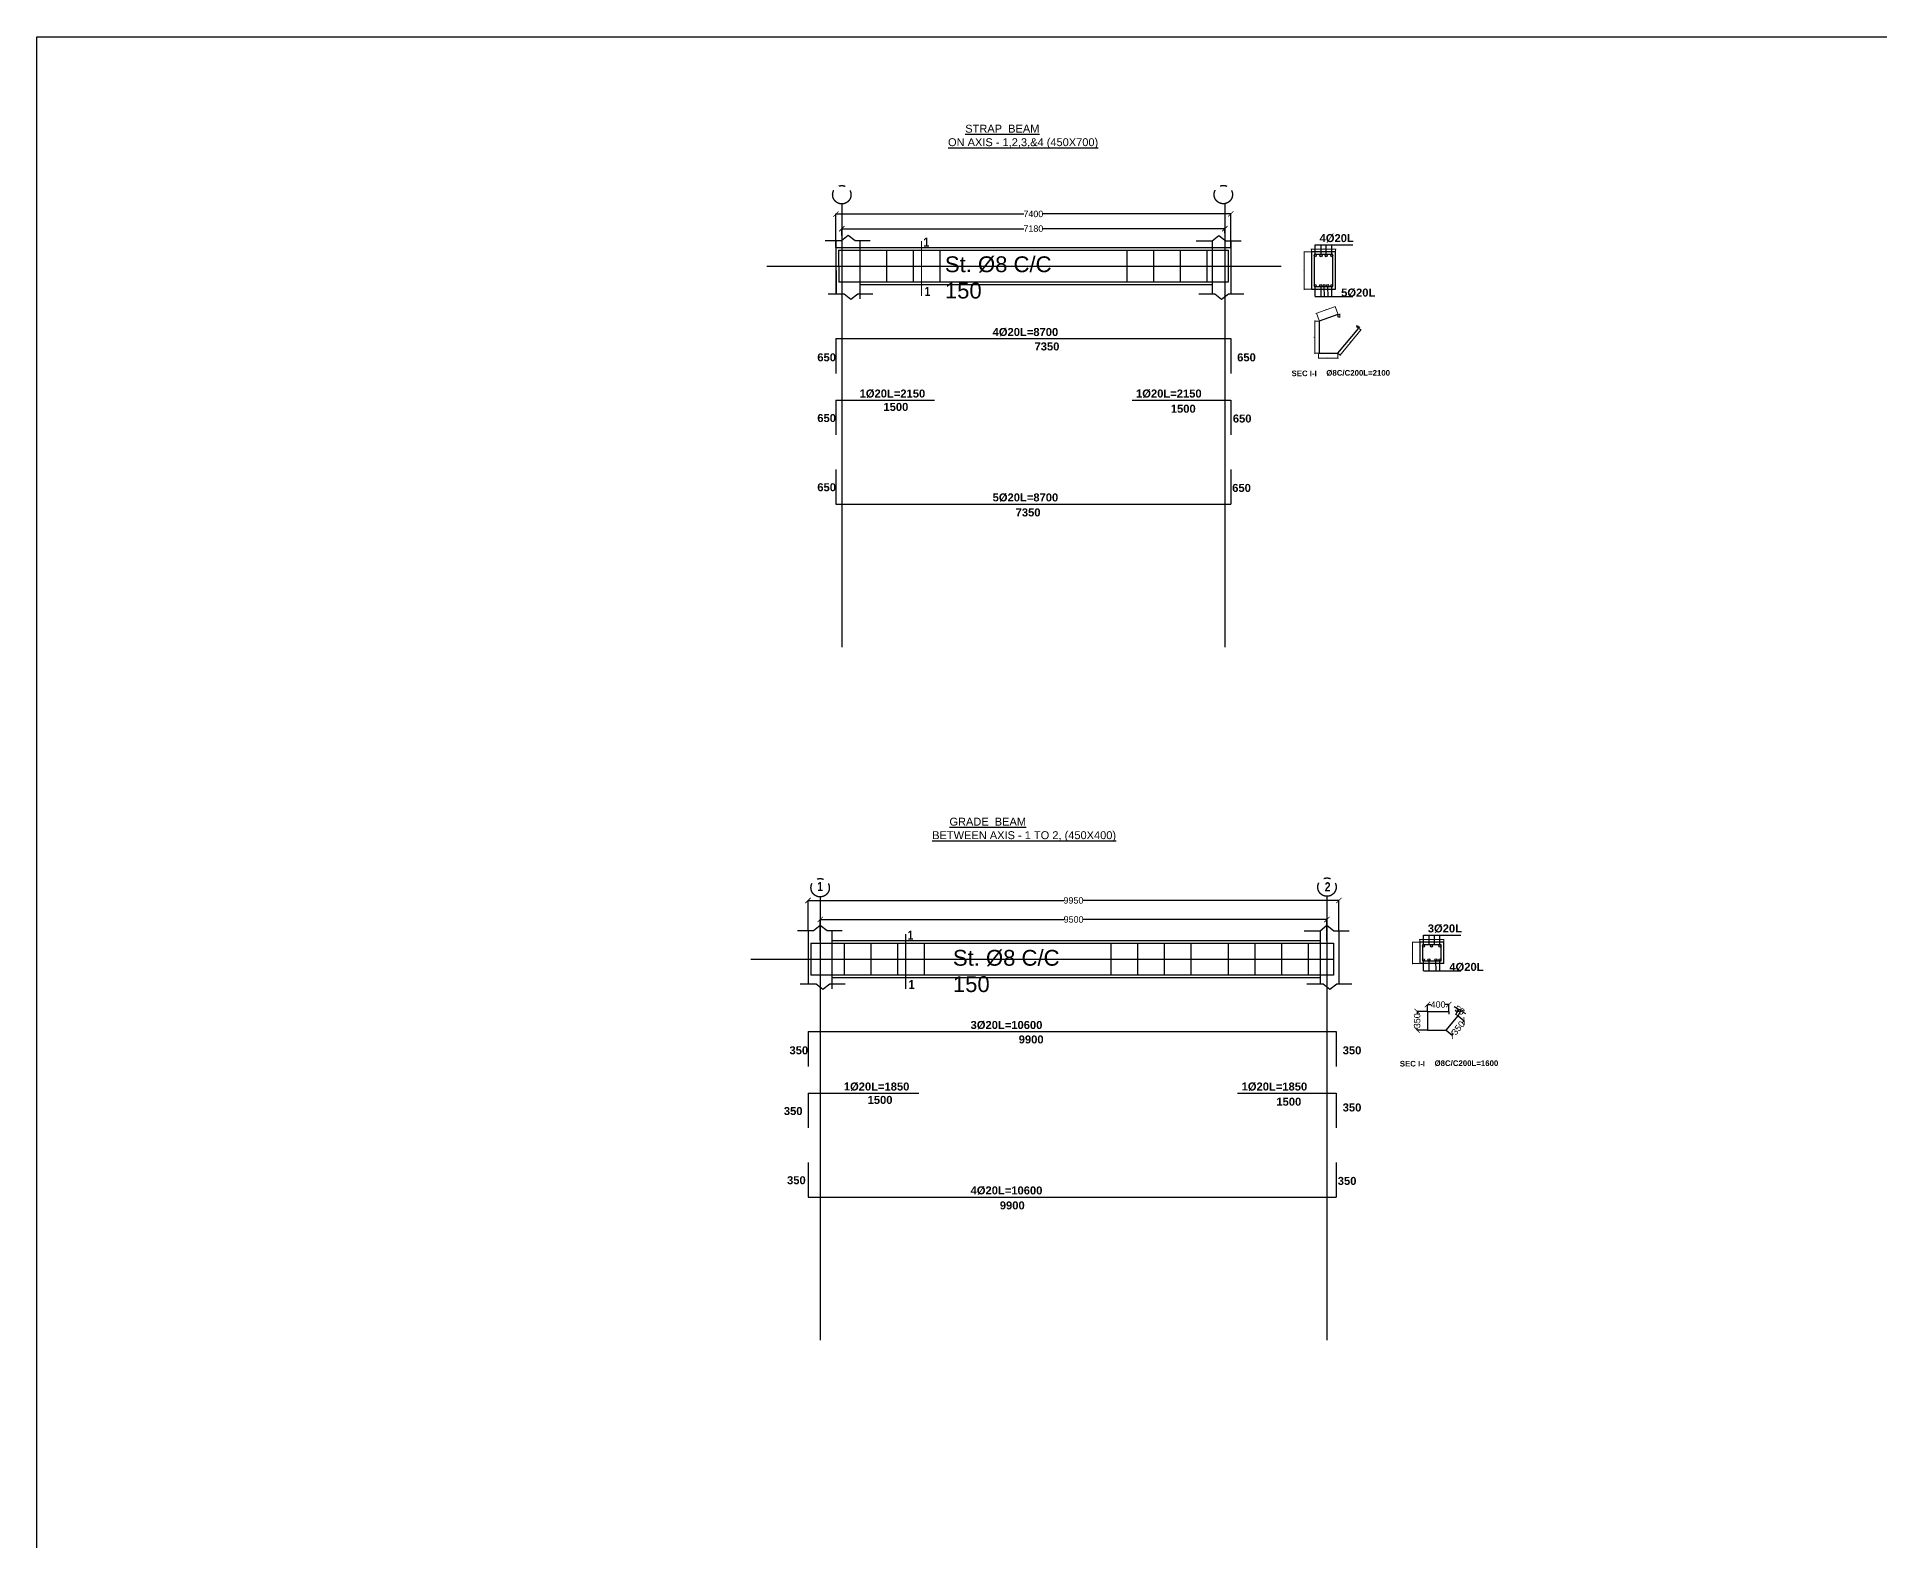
# Model space of a CAD drawing. Header units: inches. Extents: x -291016 to -124071, y 25078 to 137196.
# Drawn here: x -291016 to -256484, y 109033 to 137196 of the extents above; entities that cross this region are included whole.
import ezdxf

# ---------------------------------------------------------------- set-up
doc = ezdxf.new("R2010")
doc.units = ezdxf.units.IN
doc.header["$MEASUREMENT"] = 0
doc.linetypes.add('CENTER', pattern=[2, 1.25, -0.25, 0.25, -0.25])
doc.linetypes.add('CENTER2', pattern=[28.575, 19.05, -3.175, 3.175, -3.175])
doc.layers.add('AXIS', color=8, linetype='CENTER')
doc.layers.add('TEX', color=4, linetype='Continuous')
for name, color, linetype, lineweight in [('bar', 2, 'Continuous', 60), ('texts', 3, 'Continuous', 15), ('wal', 7, 'Continuous', 50)]:
    doc.layers.add(name, color=color, linetype=linetype, lineweight=lineweight)
doc.styles.add('50', font='arial.ttf', dxfattribs={"height": 150})
doc.styles.add('G', font='arial.ttf')
doc.styles.add('SIMPLEX', font='arial.ttf', dxfattribs={"height": 120})
doc.styles.add('Swiss Outline Bold Condensed', font='swisscbo.ttf')
doc.dimstyles.new('25SC', dxfattribs={"dimtxt": 20, "dimasz": 100, "dimexe": 0, "dimexo": 0, "dimgap": 0, "dimtad": 0, "dimdec": 0, "dimzin": 0, "dimdsep": 46, "dimtxsty": 'SIMPLEX', "dimblk": 'ARCHTICK', "dimcen": 0, "dimclrd": 1, "dimclre": 1, "dimclrt": 6, "dimadec": 0, "dimazin": 0, "dimtfac": 1, "dimtdec": 0, "dimtix": 1, "dimtmove": 2, "dimatfit": 3, "dimldrblk": 'ARCHTICK', "dimfxl": 50, "dimtolj": 1, "dimtzin": 0, "dimarcsym": 0})
doc.dimstyles.new('50PEA1', dxfattribs={"dimscale": 0, "dimtxt": 12.5, "dimasz": 5, "dimexe": 5, "dimexo": 10, "dimgap": 5, "dimtad": 1, "dimdec": 0, "dimdsep": 46, "dimtxsty": 'Standard', "dimblk1": 'ARCHTICK', "dimblk2": 'ARCHTICK', "dimsah": 1, "dimcen": 2.5, "dimdle": 10, "dimclrd": 8, "dimclre": 8, "dimclrt": 7, "dimadec": 0, "dimazin": 0, "dimtfac": 1, "dimtdec": 0, "dimtix": 1, "dimtmove": 2, "dimatfit": 3, "dimldrblk": 'ARCHTICK', "dimfxl": 1, "dimtolj": 1, "dimtzin": 0, "dimlwd": 13, "dimlwe": 13, "dimarcsym": 0})

# ---------------------------------------------------------------- blocks, each defined once
blk = doc.blocks.new('_ArchTick')
at = {"color": 0, "const_width": 0.15}
blk.add_lwpolyline([(-0.5, -0.5), (0.5, 0.5)], dxfattribs=at)
blk = doc.blocks.new('*D112')
at = {"color": 1, "lineweight": -2, "transparency": 16777216}
for p, q in [((-276334, 120265), (-276334, 120661)), ((-276334, 120661), (-271763, 120661)), ((-266834, 120661), (-271405, 120661)), ((-266834, 120265), (-266834, 120661))]:
    blk.add_line(p, q, dxfattribs=at)
at = {"layer": 'Defpoints', "color": 0, "transparency": 16777216}
for p in [(-266834, 120661), (-276334, 120265), (-266834, 120265)]:
    blk.add_point(p, dxfattribs=at)
at = {"color": 1, "lineweight": -2, "transparency": 16777216, "xscale": 100, "yscale": 100, "zscale": 100, "rotation": 180}
blk.add_blockref('_ArchTick', (-276334, 120661), dxfattribs=at)
at = {"color": 1, "lineweight": -2, "transparency": 16777216, "xscale": 100, "yscale": 100, "zscale": 100}
blk.add_blockref('_ArchTick', (-266834, 120661), dxfattribs=at)
at = {"color": 6, "transparency": 16777216, "insert": (-271584, 120661), "char_height": 120, "attachment_point": 5, "style": 'SIMPLEX'}
blk.add_mtext('\\A1;9500', dxfattribs=at)
blk = doc.blocks.new('*D113')
at = {"color": 8, "lineweight": 13, "transparency": 16777216}
for p, q in [((-265106, 120234), (-265236, 120234)), ((-265231, 120244), (-265231, 119824)), ((-265106, 119834), (-265236, 119834))]:
    blk.add_line(p, q, dxfattribs=at)
at = {"layer": 'Defpoints', "color": 0, "transparency": 16777216}
for p in [(-265096, 120234), (-265231, 119834), (-265096, 119834)]:
    blk.add_point(p, dxfattribs=at)
at = {"color": 8, "lineweight": 13, "transparency": 16777216, "xscale": 5, "yscale": 5, "zscale": 5}
for p, rotation in [((-265231, 120234), 90), ((-265231, 119834), 270)]:
    blk.add_blockref('_ArchTick', p, dxfattribs=dict(at, rotation=rotation))
at = {"color": 7, "transparency": 16777216, "insert": (-265242, 120034), "char_height": 12.5, "attachment_point": 5, "rotation": 90}
blk.add_mtext('\\A1;400', dxfattribs=at)
blk = doc.blocks.new('*D114')
at = {"color": 8, "lineweight": 13, "transparency": 16777216}
for p, q in [((-265106, 120283), (-264636, 120283)), ((-265096, 120244), (-265096, 120288)), ((-264646, 120244), (-264646, 120288))]:
    blk.add_line(p, q, dxfattribs=at)
at = {"layer": 'Defpoints', "color": 0, "transparency": 16777216}
for p in [(-265096, 120234), (-264646, 120283), (-264646, 120234)]:
    blk.add_point(p, dxfattribs=at)
at = {"color": 8, "lineweight": 13, "transparency": 16777216, "xscale": 5, "yscale": 5, "zscale": 5, "rotation": 180}
blk.add_blockref('_ArchTick', (-265096, 120283), dxfattribs=at)
at = {"color": 8, "lineweight": 13, "transparency": 16777216, "xscale": 5, "yscale": 5, "zscale": 5}
blk.add_blockref('_ArchTick', (-264646, 120283), dxfattribs=at)
at = {"color": 7, "transparency": 16777216, "insert": (-264871, 120294), "char_height": 12.5, "attachment_point": 5}
blk.add_mtext('\\A1;450', dxfattribs=at)
blk = doc.blocks.new('*D115')
at = {"color": 8, "lineweight": 13, "transparency": 16777216}
for p, q in [((-267134, 133167), (-267264, 133167)), ((-267259, 133177), (-267259, 132457)), ((-267134, 132467), (-267264, 132467))]:
    blk.add_line(p, q, dxfattribs=at)
at = {"layer": 'Defpoints', "color": 0, "transparency": 16777216}
for p in [(-267124, 133167), (-267259, 132467), (-267124, 132467)]:
    blk.add_point(p, dxfattribs=at)
at = {"color": 8, "lineweight": 13, "transparency": 16777216, "xscale": 5, "yscale": 5, "zscale": 5}
for p, rotation in [((-267259, 133167), 90), ((-267259, 132467), 270)]:
    blk.add_blockref('_ArchTick', p, dxfattribs=dict(at, rotation=rotation))
at = {"color": 7, "transparency": 16777216, "insert": (-267270, 132817), "char_height": 12.5, "attachment_point": 5, "rotation": 90}
blk.add_mtext('\\A1;700', dxfattribs=at)
blk = doc.blocks.new('*D116')
at = {"color": 8, "lineweight": 13, "transparency": 16777216}
for p, q in [((-267134, 133216), (-266664, 133216)), ((-267124, 133177), (-267124, 133221)), ((-266674, 133177), (-266674, 133221))]:
    blk.add_line(p, q, dxfattribs=at)
at = {"layer": 'Defpoints', "color": 0, "transparency": 16777216}
for p in [(-267124, 133167), (-266674, 133216), (-266674, 133167)]:
    blk.add_point(p, dxfattribs=at)
at = {"color": 8, "lineweight": 13, "transparency": 16777216, "xscale": 5, "yscale": 5, "zscale": 5, "rotation": 180}
blk.add_blockref('_ArchTick', (-267124, 133216), dxfattribs=at)
at = {"color": 8, "lineweight": 13, "transparency": 16777216, "xscale": 5, "yscale": 5, "zscale": 5}
blk.add_blockref('_ArchTick', (-266674, 133216), dxfattribs=at)
at = {"color": 7, "transparency": 16777216, "insert": (-266899, 133228), "char_height": 12.5, "attachment_point": 5}
blk.add_mtext('\\A1;450', dxfattribs=at)
blk = doc.blocks.new('*D117')
at = {"color": 8, "lineweight": 13, "transparency": 16777216}
for p, q in [((-266672, 132145), (-267041, 132012)), ((-266983, 131880), (-267033, 132020)), ((-266633, 132007), (-266683, 132147))]:
    blk.add_line(p, q, dxfattribs=at)
at = {"layer": 'Defpoints', "color": 0, "transparency": 16777216}
for p in [(-267032, 132015), (-266630, 131997), (-266980, 131871)]:
    blk.add_point(p, dxfattribs=at)
at = {"color": 8, "lineweight": 13, "transparency": 16777216, "xscale": 5, "yscale": 5, "zscale": 5}
for p, rotation in [((-267032, 132015), 199.8713036046069), ((-266682, 132142), 19.87130360460686)]:
    blk.add_blockref('_ArchTick', p, dxfattribs=dict(at, rotation=rotation))
at = {"color": 7, "transparency": 16777216, "insert": (-266861, 132089), "char_height": 12.5, "attachment_point": 5, "rotation": 19.8713}
blk.add_mtext('\\A1;400', dxfattribs=at)
blk = doc.blocks.new('*D118')
at = {"color": 8, "lineweight": 13, "transparency": 16777216}
for p, q in [((-266990, 131871), (-267069, 131871)), ((-267064, 131881), (-267064, 131261)), ((-266990, 131271), (-267069, 131271))]:
    blk.add_line(p, q, dxfattribs=at)
at = {"layer": 'Defpoints', "color": 0, "transparency": 16777216}
for p in [(-266980, 131871), (-267064, 131271), (-266980, 131271)]:
    blk.add_point(p, dxfattribs=at)
at = {"color": 8, "lineweight": 13, "transparency": 16777216, "xscale": 5, "yscale": 5, "zscale": 5}
for p, rotation in [((-267064, 131871), 90), ((-267064, 131271), 270)]:
    blk.add_blockref('_ArchTick', p, dxfattribs=dict(at, rotation=rotation))
at = {"color": 7, "transparency": 16777216, "insert": (-267075, 131571), "char_height": 12.5, "attachment_point": 5, "rotation": 90}
blk.add_mtext('\\A1;650', dxfattribs=at)
blk = doc.blocks.new('*D119')
at = {"color": 8, "lineweight": 13, "transparency": 16777216}
for p, q in [((-266990, 131261), (-266990, 131170)), ((-266630, 131261), (-266630, 131170)), ((-267000, 131175), (-266620, 131175))]:
    blk.add_line(p, q, dxfattribs=at)
at = {"layer": 'Defpoints', "color": 0, "transparency": 16777216}
for p in [(-266990, 131271), (-266630, 131271), (-266630, 131175)]:
    blk.add_point(p, dxfattribs=at)
at = {"color": 8, "lineweight": 13, "transparency": 16777216, "xscale": 5, "yscale": 5, "zscale": 5, "rotation": 180}
blk.add_blockref('_ArchTick', (-266990, 131175), dxfattribs=at)
at = {"color": 8, "lineweight": 13, "transparency": 16777216, "xscale": 5, "yscale": 5, "zscale": 5}
blk.add_blockref('_ArchTick', (-266630, 131175), dxfattribs=at)
at = {"color": 7, "transparency": 16777216, "insert": (-266810, 131187), "char_height": 12.5, "attachment_point": 5}
blk.add_mtext('\\A1;400', dxfattribs=at)
blk = doc.blocks.new('*D120')
at = {"color": 8, "lineweight": 13, "transparency": 16777216}
for p, q in [((-266595, 131229), (-266191, 131711)), ((-266230, 131731), (-266194, 131700)), ((-266622, 131264), (-266585, 131234))]:
    blk.add_line(p, q, dxfattribs=at)
at = {"layer": 'Defpoints', "color": 0, "transparency": 16777216}
for p in [(-266238, 131737), (-266198, 131703), (-266630, 131271)]:
    blk.add_point(p, dxfattribs=at)
at = {"color": 8, "lineweight": 13, "transparency": 16777216, "xscale": 5, "yscale": 5, "zscale": 5}
for p, rotation in [((-266198, 131703), 49.99567424150818), ((-266589, 131237), 229.9956742415082)]:
    blk.add_blockref('_ArchTick', p, dxfattribs=dict(at, rotation=rotation))
at = {"color": 7, "transparency": 16777216, "insert": (-266402, 131477), "char_height": 12.5, "attachment_point": 5, "rotation": 49.9957}
blk.add_mtext('\\A1;650', dxfattribs=at)
blk = doc.blocks.new('*D121')
at = {"color": 8, "lineweight": 13, "transparency": 16777216}
for p, q in [((-266620, 131997), (-266587, 131997)), ((-266620, 131947), (-266587, 131947)), ((-266592, 132007), (-266592, 131937))]:
    blk.add_line(p, q, dxfattribs=at)
at = {"layer": 'Defpoints', "color": 0, "transparency": 16777216}
for p in [(-266630, 131997), (-266630, 131947), (-266592, 131947)]:
    blk.add_point(p, dxfattribs=at)
at = {"color": 8, "lineweight": 13, "transparency": 16777216, "xscale": 5, "yscale": 5, "zscale": 5}
for p, rotation in [((-266592, 131997), 90), ((-266592, 131947), 270)]:
    blk.add_blockref('_ArchTick', p, dxfattribs=dict(at, rotation=rotation))
at = {"color": 7, "transparency": 16777216, "insert": (-266603, 131972), "char_height": 12.5, "attachment_point": 5, "rotation": 90}
blk.add_mtext('\\A1;50', dxfattribs=at)
blk = doc.blocks.new('*D122')
at = {"color": 8, "lineweight": 13, "transparency": 16777216}
for p, q in [((-266218, 131752), (-266279, 131787)), ((-266276, 131771), (-266268, 131786)), ((-266233, 131746), (-266224, 131761))]:
    blk.add_line(p, q, dxfattribs=at)
at = {"layer": 'Defpoints', "color": 0, "transparency": 16777216}
for p in [(-266281, 131762), (-266270, 131782), (-266238, 131737)]:
    blk.add_point(p, dxfattribs=at)
at = {"color": 8, "lineweight": 13, "transparency": 16777216, "xscale": 5, "yscale": 5, "zscale": 5}
for p, rotation in [((-266270, 131782), 149.9862666535581), ((-266227, 131757), 329.9862666535581)]:
    blk.add_blockref('_ArchTick', p, dxfattribs=dict(at, rotation=rotation))
at = {"color": 7, "transparency": 16777216, "insert": (-266243, 131779), "char_height": 12.5, "attachment_point": 5, "rotation": 329.9863}
blk.add_mtext('\\A1;50', dxfattribs=at)
blk = doc.blocks.new('*D41')
at = {"color": 1, "lineweight": -2, "transparency": 16777216}
for p, q in [((-275928, 133474), (-275928, 133603)), ((-275928, 133603), (-272516, 133603)), ((-268748, 133603), (-272159, 133603)), ((-268748, 133518), (-268748, 133603))]:
    blk.add_line(p, q, dxfattribs=at)
at = {"layer": 'Defpoints', "color": 0, "transparency": 16777216}
for p in [(-275928, 133474), (-268748, 133603), (-268748, 133518)]:
    blk.add_point(p, dxfattribs=at)
at = {"color": 1, "lineweight": -2, "transparency": 16777216, "xscale": 100, "yscale": 100, "zscale": 100, "rotation": 180}
blk.add_blockref('_ArchTick', (-275928, 133603), dxfattribs=at)
at = {"color": 1, "lineweight": -2, "transparency": 16777216, "xscale": 100, "yscale": 100, "zscale": 100}
blk.add_blockref('_ArchTick', (-268748, 133603), dxfattribs=at)
at = {"color": 6, "transparency": 16777216, "insert": (-272338, 133603), "char_height": 120, "attachment_point": 5, "style": 'SIMPLEX'}
blk.add_mtext('\\A1;7180', dxfattribs=at)
blk = doc.blocks.new('*D42')
at = {"color": 1, "lineweight": -2, "transparency": 16777216}
for p, q in [((-276561, 120451), (-276561, 121017)), ((-276561, 121017), (-271765, 121017)), ((-266611, 121017), (-271407, 121017)), ((-266611, 120451), (-266611, 121017))]:
    blk.add_line(p, q, dxfattribs=at)
at = {"layer": 'Defpoints', "color": 0, "transparency": 16777216}
for p in [(-266611, 121017), (-276561, 120451), (-266611, 120451)]:
    blk.add_point(p, dxfattribs=at)
at = {"color": 1, "lineweight": -2, "transparency": 16777216, "xscale": 100, "yscale": 100, "zscale": 100, "rotation": 180}
blk.add_blockref('_ArchTick', (-276561, 121017), dxfattribs=at)
at = {"color": 1, "lineweight": -2, "transparency": 16777216, "xscale": 100, "yscale": 100, "zscale": 100}
blk.add_blockref('_ArchTick', (-266611, 121017), dxfattribs=at)
at = {"color": 6, "transparency": 16777216, "insert": (-271586, 121017), "char_height": 120, "attachment_point": 5, "style": 'SIMPLEX'}
blk.add_mtext('\\A1;9950', dxfattribs=at)
blk = doc.blocks.new('*D123')
at = {"color": 1, "lineweight": -2, "transparency": 16777216}
for p, q in [((-264376, 118855), (-264263, 118760)), ((-264601, 118588), (-264488, 118493)), ((-264488, 118493), (-264461, 118525)), ((-264263, 118760), (-264291, 118728))]:
    blk.add_line(p, q, dxfattribs=at)
at = {"layer": 'Defpoints', "color": 0, "transparency": 16777216}
for p in [(-264376, 118855), (-264601, 118588), (-264263, 118760)]:
    blk.add_point(p, dxfattribs=at)
at = {"color": 1, "lineweight": -2, "transparency": 16777216, "xscale": 100, "yscale": 100, "zscale": 100}
for p, rotation in [((-264263, 118760), 49.99567424151289), ((-264488, 118493), 229.9956742415129)]:
    blk.add_blockref('_ArchTick', p, dxfattribs=dict(at, rotation=rotation))
at = {"color": 6, "transparency": 16777216, "insert": (-264376, 118627), "char_height": 120, "attachment_point": 5, "rotation": 49.9957, "style": 'SIMPLEX'}
blk.add_mtext('\\A1;350', dxfattribs=at)
blk = doc.blocks.new('*D124')
at = {"color": 1, "lineweight": -2, "transparency": 16777216}
for p, q in [((-264367, 118972), (-264453, 119022)), ((-264420, 118880), (-264367, 118972)), ((-264376, 118855), (-264324, 118947)), ((-264324, 118947), (-264367, 118972)), ((-264324, 118947), (-264237, 118897))]:
    blk.add_line(p, q, dxfattribs=at)
at = {"layer": 'Defpoints', "color": 0, "transparency": 16777216}
for p in [(-264420, 118880), (-264376, 118855), (-264367, 118972)]:
    blk.add_point(p, dxfattribs=at)
at = {"color": 1, "lineweight": -2, "transparency": 16777216, "xscale": 100, "yscale": 100, "zscale": 100}
for p, rotation in [((-264367, 118972), 329.9862666535626), ((-264324, 118947), 149.9862666535626)]:
    blk.add_blockref('_ArchTick', p, dxfattribs=dict(at, rotation=rotation))
at = {"color": 6, "transparency": 16777216, "insert": (-264345, 118959), "char_height": 120, "attachment_point": 5, "rotation": 329.9863, "style": 'SIMPLEX'}
blk.add_mtext('\\A1;50', dxfattribs=at)
blk = doc.blocks.new('*D125')
at = {"color": 1, "lineweight": -2, "transparency": 16777216}
for p, q in [((-264951, 118938), (-264951, 119067)), ((-264951, 119067), (-264886, 119067)), ((-264551, 119067), (-264616, 119067)), ((-264551, 118938), (-264551, 119067))]:
    blk.add_line(p, q, dxfattribs=at)
at = {"layer": 'Defpoints', "color": 0, "transparency": 16777216}
for p in [(-264951, 119067), (-264951, 118938), (-264551, 118938)]:
    blk.add_point(p, dxfattribs=at)
at = {"color": 1, "lineweight": -2, "transparency": 16777216, "xscale": 100, "yscale": 100, "zscale": 100, "rotation": 180}
blk.add_blockref('_ArchTick', (-264951, 119067), dxfattribs=at)
at = {"color": 1, "lineweight": -2, "transparency": 16777216, "xscale": 100, "yscale": 100, "zscale": 100}
blk.add_blockref('_ArchTick', (-264551, 119067), dxfattribs=at)
at = {"color": 6, "transparency": 16777216, "insert": (-264751, 119067), "char_height": 120, "attachment_point": 5, "style": 'SIMPLEX'}
blk.add_mtext('\\A1;400', dxfattribs=at)
blk = doc.blocks.new('*D43')
at = {"color": 1, "lineweight": -2, "transparency": 16777216}
for p, q in [((-264951, 118938), (-265144, 118938)), ((-265144, 118938), (-265144, 118895)), ((-265144, 118588), (-265144, 118630)), ((-264951, 118588), (-265144, 118588))]:
    blk.add_line(p, q, dxfattribs=at)
at = {"layer": 'Defpoints', "color": 0, "transparency": 16777216}
for p in [(-264951, 118938), (-265144, 118588), (-264951, 118588)]:
    blk.add_point(p, dxfattribs=at)
at = {"color": 1, "lineweight": -2, "transparency": 16777216, "xscale": 100, "yscale": 100, "zscale": 100}
for p, rotation in [((-265144, 118938), 90), ((-265144, 118588), 270)]:
    blk.add_blockref('_ArchTick', p, dxfattribs=dict(at, rotation=rotation))
at = {"color": 6, "transparency": 16777216, "insert": (-265144, 118763), "char_height": 120, "attachment_point": 5, "rotation": 90, "style": 'SIMPLEX'}
blk.add_mtext('\\A1;350', dxfattribs=at)
blk = doc.blocks.new('*D134')
at = {"color": 1, "lineweight": -2, "transparency": 16777216}
for p, q in [((-276038, 133248), (-276038, 133878)), ((-276038, 133878), (-272516, 133878)), ((-268638, 133878), (-272159, 133878)), ((-268638, 133248), (-268638, 133878))]:
    blk.add_line(p, q, dxfattribs=at)
at = {"layer": 'Defpoints', "color": 0, "transparency": 16777216}
for p in [(-268638, 133878), (-276038, 133248), (-268638, 133248)]:
    blk.add_point(p, dxfattribs=at)
at = {"color": 1, "lineweight": -2, "transparency": 16777216, "xscale": 100, "yscale": 100, "zscale": 100, "rotation": 180}
blk.add_blockref('_ArchTick', (-276038, 133878), dxfattribs=at)
at = {"color": 1, "lineweight": -2, "transparency": 16777216, "xscale": 100, "yscale": 100, "zscale": 100}
blk.add_blockref('_ArchTick', (-268638, 133878), dxfattribs=at)
at = {"color": 6, "transparency": 16777216, "insert": (-272338, 133878), "char_height": 120, "attachment_point": 5, "style": 'SIMPLEX'}
blk.add_mtext('\\A1;7400', dxfattribs=at)

msp = doc.modelspace()

# ---------------------------------------------------------------- linework, layer by layer
at = {"color": 3}
for p, q in [((-276237.7722, 133378.4903), (-275935.2722, 133378.4903)), ((-276037.5238, 133378.5082), (-276037.5238, 132384.9789)), ((-275935.2722, 133378.4903), (-275810.2405, 133479.4904)), ((-275810.2405, 133479.4904), (-275679.7722, 133378.4903)), ((-275679.7722, 133378.4903), (-275394.7722, 133378.4903)), ((-275585.257, 132288.461), (-275585.257, 133378.4903)), ((-269288.0238, 133375.1235), (-268985.5238, 133375.1235)), ((-268985.5238, 133375.1235), (-268860.492, 133476.1237)), ((-268985.3445, 133375.1235), (-268985.3445, 132376.3356)), ((-268860.492, 133476.1237), (-268730.0238, 133375.1235)), ((-268730.0238, 133375.1235), (-268445.0238, 133375.1235)), ((-268637.5238, 133375.1235), (-268637.5238, 132376.3356)), ((-276037.5238, 133248.273), (-268637.5238, 133248.273)), ((-276037.5238, 133248.273), (-276033.5238, 132398.273)), ((-276037.5238, 133198.273), (-276037.2885, 133198.273)), ((-275987.5243, 133248.5083), (-275987.5232, 133248.273)), ((-268637.5238, 133248.273), (-268637.5238, 132380.773)), ((-267124.0238, 133167.273), (-267124.0238, 132467.273)), ((-266674.0238, 133167.273), (-267124.0238, 133167.273)), ((-266674.0238, 133167.273), (-267124.0238, 133167.273)), ((-266674.0238, 132467.273), (-266674.0238, 133167.273)), ((-277333.5238, 132898.273), (-267693.0238, 132898.273)), ((-276186.507, 132384.9611), (-275884.007, 132384.9611)), ((-275884.007, 132384.9611), (-275758.9752, 132283.9609)), ((-275758.9752, 132283.9609), (-275628.507, 132384.9611)), ((-275628.507, 132384.9611), (-275343.507, 132384.9611)), ((-268985.3445, 132548.273), (-275587.5238, 132548.273)), ((-275587.5238, 132548.273), (-275587.5238, 132426.773)), ((-269236.7585, 132381.5943), (-268934.2585, 132381.5943)), ((-268934.2585, 132381.5943), (-268809.2268, 132280.5941)), ((-268809.2268, 132280.5941), (-268678.7585, 132381.5943)), ((-268678.7585, 132381.5943), (-268393.7585, 132381.5943)), ((-267124.0238, 132467.273), (-266674.0238, 132467.273)), ((-266629.5238, 131997.273), (-266629.5238, 131947.273)), ((-266238.0238, 131737.273), (-266281.3191, 131762.2834)), ((-276037.5981, 131542.2724), (-268637.5981, 131542.2724)), ((-276037.5981, 131542.2724), (-276037.5981, 130892.2724)), ((-268637.5981, 131542.2724), (-268637.5981, 130892.2724)), ((-276037.6484, 130389.2732), (-274187.6484, 130389.2732)), ((-276037.6484, 130389.2732), (-276037.6484, 129739.2732)), ((-270487.6484, 130389.2732), (-268637.6484, 130389.2732)), ((-268637.6484, 130389.2732), (-268637.6484, 129739.2732)), ((-276037.6357, 129092.7739), (-276037.6357, 128442.7739)), ((-268637.6357, 129092.7739), (-268637.6357, 128442.7739)), ((-276037.7027, 128442.7739), (-268637.7027, 128442.7739)), ((-276459.0238, 120451.0375), (-276333.992, 120552.0376)), ((-276333.992, 120552.0376), (-276203.5238, 120451.0375)), ((-266958.996, 120450.6235), (-266833.9643, 120551.6237)), ((-266833.9643, 120551.6237), (-266703.496, 120450.6235)), ((-276761.5238, 120451.0375), (-276459.0238, 120451.0375)), ((-276561.2754, 120451.0553), (-276561.2754, 119457.5261)), ((-276334.0238, 120215.0082), (-276333.7885, 120215.0082)), ((-276284.0243, 120265.2434), (-276284.0232, 120265.0082)), ((-276203.5238, 120451.0375), (-275918.5238, 120451.0375)), ((-276109.0085, 119361.0082), (-276109.0085, 120451.0375)), ((-276109.0085, 120265.0082), (-266958.8168, 120265.0082)), ((-267261.496, 120450.6235), (-266958.996, 120450.6235)), ((-266958.8168, 120450.6235), (-266958.8168, 119451.8356)), ((-266834.0238, 120265.0158), (-266834.0238, 119565.0158)), ((-266834.0238, 120265.0082), (-266834.0085, 120265.0082)), ((-266703.496, 120450.6235), (-266418.496, 120450.6235)), ((-266610.996, 120450.6235), (-266610.996, 119451.8356)), ((-265095.5238, 120234.0082), (-265095.5238, 119834.0082)), ((-264645.5238, 120234.0082), (-265095.5238, 120234.0082)), ((-264645.5238, 120234.0082), (-265095.5238, 120234.0082)), ((-264645.5238, 119834.0082), (-264645.5238, 120234.0082)), ((-277630.0238, 119915.0082), (-266709.0238, 119915.0082)), ((-264645.5238, 119834.0082), (-265095.5238, 119834.0082)), ((-266958.8168, 119565.0157), (-276109.0085, 119565.008)), ((-266834.0238, 119565.0158), (-266834.039, 119565.0158)), ((-276710.2585, 119457.5082), (-276407.7585, 119457.5082)), ((-276407.7585, 119457.5082), (-276282.7268, 119356.5081)), ((-276282.7268, 119356.5081), (-276152.2585, 119457.5082)), ((-276152.2585, 119457.5082), (-275867.2585, 119457.5082)), ((-267210.2308, 119457.0943), (-266907.7308, 119457.0943)), ((-266907.7308, 119457.0943), (-266782.6991, 119356.0941)), ((-266782.6991, 119356.0941), (-266652.2308, 119457.0943)), ((-266652.2308, 119457.0943), (-266367.2308, 119457.0943)), ((-264551.0238, 118937.5082), (-264551.0238, 118887.5082)), ((-264376.3457, 118855.228), (-264419.641, 118880.2383)), ((-276559.0981, 118559.0076), (-266659.0981, 118559.0076)), ((-276559.0981, 118559.0076), (-276559.0981, 117909.0076)), ((-276334.0981, 118559.0076), (-276334.0981, 117909.0076)), ((-266659.0981, 118559.0076), (-266659.0981, 117909.0076)), ((-276559.1484, 117406.0083), (-274709.1484, 117406.0083)), ((-276559.1484, 117406.0083), (-276559.1484, 116756.0083)), ((-276334.1484, 117406.0083), (-274484.1484, 117406.0083)), ((-276334.1484, 117406.0083), (-276334.1484, 116756.0083)), ((-268509.1484, 117406.0083), (-266659.1484, 117406.0083)), ((-266659.1484, 117406.0083), (-266659.1484, 116756.0083)), ((-276559.1357, 116109.5091), (-276559.1357, 115459.5091)), ((-276334.1357, 116109.5091), (-276334.1357, 115459.5091)), ((-266659.1357, 116109.5091), (-266659.1357, 115459.5091)), ((-276559.1357, 115459.5091), (-266659.1357, 115459.5091))]:
    msp.add_line(p, q, dxfattribs=at)
at = {"color": 0}
for p, q in [((-267054.0238, 133117.273), (-267054.0238, 133301.273)), ((-267054.0238, 133301.273), (-266352.0238, 133301.273)), ((-266945.0238, 133117.273), (-266945.0238, 133301.273)), ((-266848.0238, 133117.273), (-266848.0238, 133301.273)), ((-266744.0238, 133117.273), (-266744.0238, 133301.273)), ((-267054.0238, 132333.273), (-267054.0238, 132517.273)), ((-267054.0238, 132333.273), (-266352.0238, 132333.273)), ((-266945.0238, 132333.273), (-266945.0238, 132517.273)), ((-266879.0238, 132333.273), (-266886.0238, 132517.273)), ((-266813.5238, 132333.273), (-266820.5238, 132517.273)), ((-266744.0238, 132333.273), (-266744.0238, 132517.273)), ((-265025.5238, 120184.0082), (-265025.5238, 120368.0082)), ((-265025.5238, 120368.0082), (-264323.5238, 120368.0082)), ((-264916.5238, 120184.0082), (-264916.5238, 120368.0082)), ((-264819.5238, 120184.0082), (-264819.5238, 120368.0082)), ((-264715.5238, 120184.0082), (-264715.5238, 120368.0082)), ((-265025.5238, 119700.0082), (-265025.5238, 119884.0082)), ((-264916.5238, 119700.0082), (-264916.5238, 119884.0082)), ((-264785.0238, 119700.0082), (-264792.0238, 119884.0082)), ((-264715.5238, 119700.0082), (-264715.5238, 119884.0082)), ((-265025.5238, 119700.0082), (-264323.5238, 119700.0082))]:
    msp.add_line(p, q, dxfattribs=at)
at = {"color": 6}
for p, q in [((-275987.2879, 133198.273), (-268687.5238, 133198.273)), ((-275987.2879, 133198.273), (-275984.4644, 132598.273)), ((-275587.5238, 133198.273), (-275587.5238, 132598.273)), ((-275087.5238, 133198.273), (-275087.5238, 132598.273)), ((-274587.5238, 133198.273), (-274587.5238, 132598.273)), ((-274087.5238, 133198.273), (-274087.5238, 132598.273)), ((-270587.5238, 133198.273), (-270587.5238, 132598.273)), ((-270087.5238, 133198.273), (-270087.5238, 132598.273)), ((-269587.5238, 133198.273), (-269587.5238, 132598.273)), ((-269087.5238, 133198.273), (-269087.5238, 132598.273)), ((-268687.5238, 133198.273), (-268687.5238, 132598.273)), ((-267074.0238, 133117.273), (-267074.0238, 132517.273)), ((-266724.0238, 133117.273), (-267074.0238, 133117.273)), ((-266724.0238, 132517.273), (-266724.0238, 133117.273)), ((-268687.5238, 132598.273), (-275984.4644, 132598.273)), ((-267074.0238, 132517.273), (-266724.0238, 132517.273)), ((-266629.5238, 131997.273), (-266979.5238, 131870.773)), ((-266979.5238, 131870.773), (-266979.5238, 131270.773)), ((-266629.5238, 131270.773), (-266238.0238, 131737.273)), ((-266979.5238, 131270.773), (-266629.5238, 131270.773)), ((-276508.7727, 120215.008), (-266709.0238, 120215.016)), ((-276508.7727, 120215.0082), (-276505.9492, 119615.0082)), ((-275884.0238, 120215.0082), (-275884.0238, 119615.0082)), ((-275384.0238, 120215.0082), (-275384.0238, 119615.0082)), ((-274884.0238, 120215.0082), (-274884.0238, 119615.0082)), ((-274384.0238, 120215.0082), (-274384.0238, 119615.0082)), ((-270884.0238, 120215.0082), (-270884.0238, 119615.0082)), ((-270384.0238, 120215.0082), (-270384.0238, 119615.0082)), ((-269884.0238, 120215.0082), (-269884.0238, 119615.0082)), ((-269384.0238, 120215.0082), (-269384.0238, 119615.0082)), ((-268689.0238, 120215.0082), (-268689.0238, 119615.0082)), ((-268189.0238, 120215.0082), (-268189.0238, 119615.0082)), ((-267689.0238, 120215.0082), (-267689.0238, 119615.0082)), ((-267189.0238, 120215.0082), (-267189.0238, 119615.0082)), ((-266709.0238, 120215.0158), (-266709.0238, 119615.0158)), ((-265045.5238, 120184.0082), (-265045.5238, 119884.0082)), ((-264695.5238, 120184.0082), (-265045.5238, 120184.0082)), ((-264695.5238, 119884.0082), (-264695.5238, 120184.0082)), ((-265045.5238, 119884.0082), (-264695.5238, 119884.0082)), ((-266709.0238, 119615.0159), (-276505.9492, 119615.008)), ((-264951.0238, 118937.5082), (-264951.0238, 118587.5082)), ((-264951.0238, 118937.5082), (-264551.0238, 118937.5082)), ((-264601.0238, 118587.5082), (-264376.3457, 118855.228)), ((-264951.0238, 118587.5082), (-264601.0238, 118587.5082))]:
    msp.add_line(p, q, dxfattribs=at)
at = {"color": 3}
msp.add_lwpolyline([(-291016.0008, 137196.5), (-124070.9026, 137196.5), (-124070.9026, 25078.3067), (-291016.0008, 25078.3067)], close=True, dxfattribs=at)
at = {"color": 6}
for centre in [(-267054.0238, 133097.273), (-266945.0238, 133097.273), (-266848.0238, 133097.273), (-266744.0238, 133097.273), (-267054.0238, 132537.273), (-266951.5238, 132537.273), (-266886.0238, 132537.273), (-266820.5238, 132537.273), (-266744.0238, 132537.273), (-265025.5238, 120164.0082), (-264873.9293, 120164.0082), (-264715.5238, 120164.0082), (-265025.5238, 119904.0082), (-264923.0238, 119904.0082), (-264792.0238, 119904.0082), (-264715.5238, 119904.0082)]:
    msp.add_circle(centre, 20, dxfattribs=at)
at = {"layer": 'AXIS', "linetype": 'CENTER2', "ltscale": 1000}
for p, q in [((-275927.4881, 134066.6154), (-275927.8499, 125764.8137)), ((-268747.4881, 134066.6152), (-268747.8499, 125764.8135)), ((-276333.9729, 121083.3455), (-276334.3346, 112781.5438)), ((-266833.9729, 121083.3629), (-266834.3346, 112781.5613))]:
    msp.add_line(p, q, dxfattribs=at)
at = {"layer": 'AXIS', "ltscale": 500}
for centre in [(-275927.4881, 134238.4724), (-268777.0327, 134241.5915), (-276333.9729, 121255.2025), (-266833.9724, 121266.9463)]:
    msp.add_circle(centre, 171.857, dxfattribs=at)
at = {"layer": 'bar', "ltscale": 150, "const_width": 20}
for points in [[(-274434.0238, 132340.773), (-274434.0238, 133371.0403)], [(-274730.5238, 119357.5082), (-274730.5238, 120387.7755)]]:
    msp.add_lwpolyline(points, dxfattribs=at)

# ---------------------------------------------------------------- texts
at = {"layer": 'TEX'}
for s, height, style, p in [('%%USTRAP  BEAM', 148, 'G', (-273614.0238, 135402.5082)), ('%%UON AXIS - 1,2,3,&4 (450X700)', 148, 'G', (-273937.0238, 135149.273)), ('1', 170, 'Swiss Outline Bold Condensed', (-274397.9834, 133265.0927)), ('1', 170, 'Swiss Outline Bold Condensed', (-274377.5238, 132340.773)), ('%%UBETWEEN AXIS - 1 TO 2, (450X400)', 148, 'G', (-274233.5238, 122166.0082)), ('%%UGRADE  BEAM', 148, 'G', (-273910.5238, 122419.2433)), ('1', 170, 'Swiss Outline Bold Condensed', (-276389.0238, 121192.5082)), ('2', 170, 'Swiss Outline Bold Condensed', (-266875.5238, 121188.0082)), ('1', 170, 'Swiss Outline Bold Condensed', (-274694.4834, 120281.8278)), ('1', 170, 'Swiss Outline Bold Condensed', (-274674.0238, 119357.5082))]:
    msp.add_text(s, height=height, dxfattribs=dict(at, style=style)).set_placement(p)
at = {"layer": 'TEX', "char_height": 296, "attachment_point": 1, "style": 'G'}
for insert in [(-273995.5238, 133084.273), (-273845.5238, 120090.5082)]:
    msp.add_mtext_dynamic_manual_height_columns('St. %%C8 C/C 150', width=2462.399683, gutter_width=1, heights=[0], dxfattribs=dict(at, insert=insert))
at = {"layer": 'texts', "lineweight": 50, "ltscale": 2, "char_height": 105, "attachment_point": 1}
for s, insert, width in [('{\\fArial|b1|i0|c0|p34;SEC I-I}', (-267497.5063, 130944.6251), 610.442651), ('{\\fArial|b1|i0|c0|p34;%%C8C/C200L=2100}', (-266846.2917, 130953.8137), 364.62196), ('{\\fArial|b1|i0|c0|p34;SEC I-I}', (-265469.0063, 118011.3602), 610.442651), ('{\\fArial|b1|i0|c0|p34;%%C8C/C200L=1600}', (-264817.7917, 118020.5489), 364.62196)]:
    msp.add_mtext(s, dxfattribs=dict(at, insert=insert, width=width))
at = {"layer": 'wal', "lineweight": 50, "char_height": 150, "attachment_point": 3, "rotation": 359.95372519, "style": '50'}
for s, insert in [('{\\fArial|b1|i0|c0|p34;4%%C20L}', (-266332.0238, 133500.903)), ('{\\fArial|b1|i0|c0|p34;5%%C20L}', (-265928.0238, 132480.403)), ('{\\fArial|b1|i0|c0|p34;4%%C20L=8700}', (-271871.8508, 131741.9024)), ('{\\fArial|b1|i0|c0|p34;650}', (-276037.5452, 131267.273)), ('{\\fArial|b1|i0|c0|p34;7350}', (-271849.3508, 131471.4024)), ('{\\fArial|b1|i0|c0|p34;650}', (-268168.0238, 131267.273)), ('{\\fArial|b1|i0|c0|p34;1%%C20L=2150}', (-274364.8508, 130588.9031)), ('{\\fArial|b1|i0|c0|p34;1%%C20L=2150}', (-269183.3508, 130588.9031)), ('{\\fArial|b1|i0|c0|p34;1500}', (-274681.4708, 130338.3323)), ('{\\fArial|b1|i0|c0|p34;1500}', (-269294.7145, 130304.9776)), ('{\\fArial|b1|i0|c0|p34;650}', (-276037.5954, 130129.8325)), ('{\\fArial|b1|i0|c0|p34;650}', (-268248.9708, 130120.8323)), ('{\\fArial|b1|i0|c0|p34;650}', (-276037.5827, 128833.3332)), ('{\\fArial|b1|i0|c0|p34;650}', (-268260.4708, 128820.8323)), ('{\\fArial|b1|i0|c0|p34;5%%C20L=8700}', (-271871.8508, 128642.4039)), ('{\\fArial|b1|i0|c0|p34;7350}', (-272203.4708, 128361.8323)), ('{\\fArial|b1|i0|c0|p34;3%%C20L}', (-264303.5238, 120567.6381)), ('{\\fArial|b1|i0|c0|p34;4%%C20L}', (-263899.5238, 119847.1381)), ('{\\fArial|b1|i0|c0|p34;3%%C20L=10600}', (-272168.3508, 118758.6375)), ('{\\fArial|b1|i0|c0|p34;9900}', (-272145.8508, 118488.1375)), ('{\\fArial|b1|i0|c0|p34;350}', (-276559.0981, 118284.275)), ('{\\fArial|b1|i0|c0|p34;350}', (-266189.5238, 118284.0082)), ('{\\fArial|b1|i0|c0|p34;1%%C20L=1850}', (-274661.3508, 117605.6383)), ('{\\fArial|b1|i0|c0|p34;1%%C20L=1850}', (-267204.8508, 117605.6383)), ('{\\fArial|b1|i0|c0|p34;350}', (-276664.4841, 117146.8345)), ('{\\fArial|b1|i0|c0|p34;1500}', (-274977.9708, 117355.0675)), ('{\\fArial|b1|i0|c0|p34;1500}', (-267316.2145, 117321.7127)), ('{\\fArial|b1|i0|c0|p34;350}', (-266189.5238, 117213.5675)), ('{\\fArial|b1|i0|c0|p34;350}', (-276604.5238, 115850.0684)), ('{\\fArial|b1|i0|c0|p34;350}', (-266281.9708, 115837.5675)), ('{\\fArial|b1|i0|c0|p34;4%%C20L=10600}', (-272168.3508, 115659.139)), ('{\\fArial|b1|i0|c0|p34;9900}', (-272499.9708, 115378.5675))]:
    msp.add_mtext(s, dxfattribs=dict(at, insert=insert))

# ---------------------------------------------------------------- dimensions: what is measured, and where the dimension line sits
at = {"color": 3}
for base, p1, p2, picture, middle in [((-268637.5238, 133878.0082), (-276037.5238, 133248.273), (-268637.5238, 133248.273), '*D134', (-272337.5238, 133878.0082)), ((-268747.512, 133603.0071), (-275927.5139, 133474.0098), (-268747.512, 133518.4661), '*D41', (-272337.513, 133603.0071)), ((-266610.996, 121017.0082), (-276561.2754, 120451.0375), (-266610.996, 120450.6235), '*D42', (-271586.1357, 121017.0082)), ((-266834.0238, 120661.0082), (-276334.0238, 120265.0082), (-266834.0238, 120265.0158), '*D112', (-271584.0238, 120661.0082)), ((-264951.0238, 119066.5082), (-264551.0238, 118937.5082), (-264951.0238, 118937.5082), '*D125', (-264751.0238, 119066.5082))]:
    dim = msp.add_linear_dim(base=base, p1=p1, p2=p2, dimstyle='25SC', dxfattribs=at)
    dim.commit()
    dim.dimension.update_dxf_attribs({"geometry": picture, "text_midpoint": middle})
for base, p1, p2, picture, middle in [((-267259.0238, 132467.273), (-267124.0238, 133167.273), (-267124.0238, 132467.273), '*D115', (-267270.2738, 132817.273)), ((-266592.0238, 131947.273), (-266629.5238, 131997.273), (-266629.5238, 131947.273), '*D121', (-266603.2738, 131972.273)), ((-265230.5238, 119834.0082), (-265095.5238, 120234.0082), (-265095.5238, 119834.0082), '*D113', (-265241.7738, 120034.0082))]:
    dim = msp.add_linear_dim(base=base, p1=p1, p2=p2, angle=90, dimstyle='50PEA1', override={"dimscale": 1}, dxfattribs=at)
    dim.commit()
    dim.dimension.update_dxf_attribs({"geometry": picture, "text_midpoint": middle})
for base, p1, p2, picture, middle in [((-266674.0238, 133216.273), (-267124.0238, 133167.273), (-266674.0238, 133167.273), '*D116', (-266899.0238, 133227.523)), ((-264645.5238, 120283.0082), (-265095.5238, 120234.0082), (-264645.5238, 120234.0082), '*D114', (-264870.5238, 120294.2582))]:
    dim = msp.add_linear_dim(base=base, p1=p1, p2=p2, dimstyle='50PEA1', override={"dimscale": 1}, dxfattribs=at)
    dim.commit()
    dim.dimension.update_dxf_attribs({"geometry": picture, "text_midpoint": middle})
for p1, p2, distance, text, picture, middle in [((-266629.5238, 131997.273), (-266979.5238, 131870.773), -153.7226, '400', '*D117', (-266860.5994, 132089.1729)), ((-266629.5238, 131270.773), (-266238.0238, 131737.273), -52.8451, '650', '*D120', (-266401.9121, 131477.2838)), ((-266989.5238, 131270.773), (-266629.5238, 131270.773), -95.5, '400', '*D119', (-266809.5238, 131186.523))]:
    dim = msp.add_aligned_dim(p1=p1, p2=p2, distance=distance, text=text, dimstyle='50PEA1', override={"dimscale": 1}, dxfattribs=at)
    dim.commit()
    dim.dimension.update_dxf_attribs({"geometry": picture, "text_midpoint": middle})
dim = msp.add_linear_dim(base=(-267063.5238, 131270.773), p1=(-266979.5238, 131870.773), p2=(-266979.5238, 131270.773), angle=90, text='650', dimstyle='50PEA1', override={"dimscale": 1}, dxfattribs=at)
dim.commit()
dim.dimension.update_dxf_attribs({"geometry": '*D118', "text_midpoint": (-267074.7738, 131570.773)})
dim = msp.add_aligned_dim(p1=(-266238.0238, 131737.273), p2=(-266281.3191, 131762.2834), distance=-22.3517, dimstyle='50PEA1', override={"dimscale": 1}, dxfattribs=at)
dim.commit()
dim.dimension.update_dxf_attribs({"geometry": '*D122', "text_midpoint": (-266242.8636, 131778.8741)})
dim = msp.add_linear_dim(base=(-265144.0238, 118587.5082), p1=(-264951.0238, 118937.5082), p2=(-264951.0238, 118587.5082), angle=90, dimstyle='25SC', dxfattribs=at)
dim.commit()
dim.dimension.update_dxf_attribs({"geometry": '*D43', "text_midpoint": (-265144.0238, 118762.5082)})
for p1, p2, distance, picture, middle in [((-264601.0238, 118587.5082), (-264376.3457, 118855.228), -147.4037, '*D123', (-264375.7741, 118626.6103)), ((-264376.3457, 118855.228), (-264419.641, 118880.2383), -105.6175, '*D124', (-264345.1627, 118959.1879))]:
    dim = msp.add_aligned_dim(p1=p1, p2=p2, distance=distance, dimstyle='25SC', dxfattribs=at)
    dim.commit()
    dim.dimension.update_dxf_attribs({"geometry": picture, "text_midpoint": middle})

doc.saveas('drawing.dxf')
